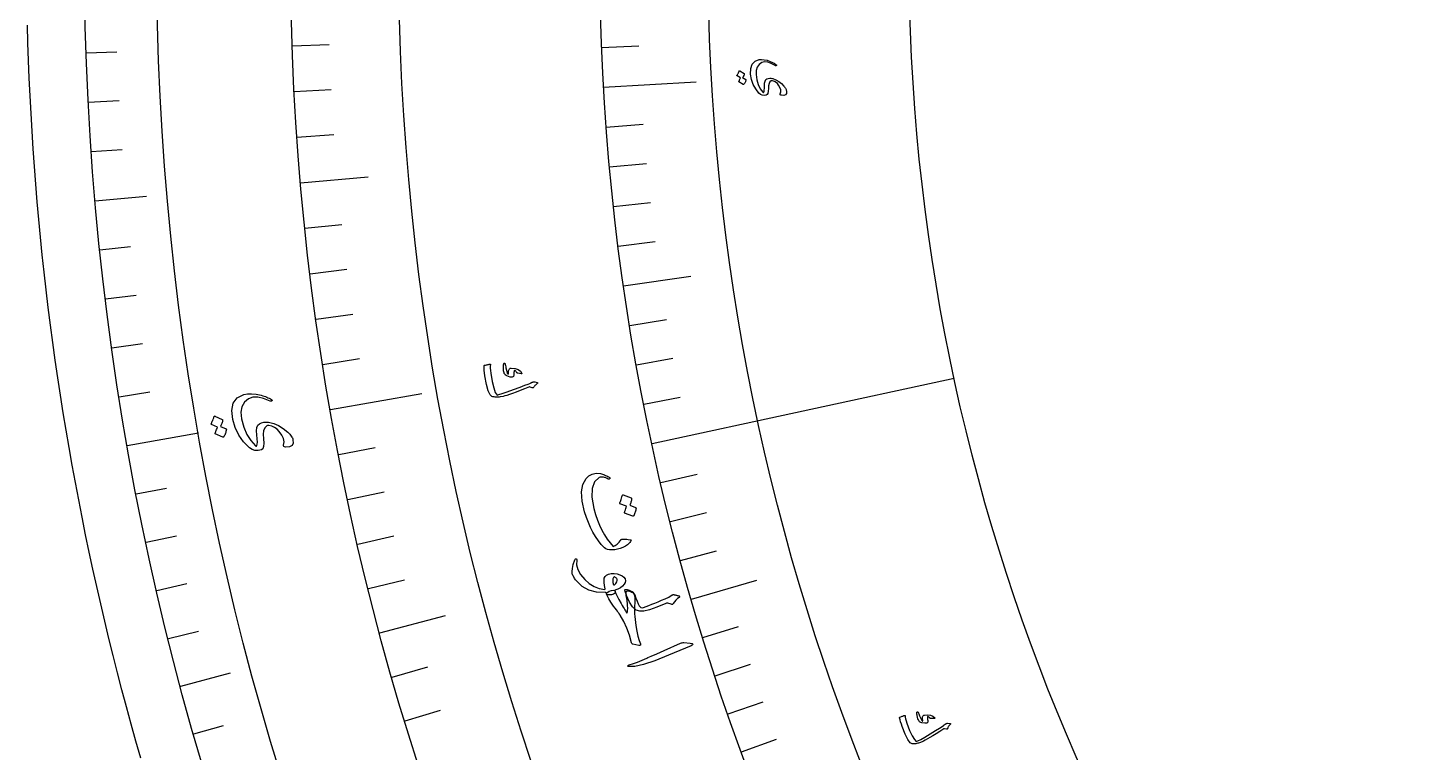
# Model space of a CAD drawing. Header units: millimetres. Extents: x -280 to 280, y -280 to 343.
# Drawn here: x -279.9 to -146.6, y -77.4 to -7.1 of the extents above; entities that cross this region are included whole.
import ezdxf

# ---------------------------------------------------------------- set-up
doc = ezdxf.new("R2010")
doc.units = ezdxf.units.MM
for name, color, linetype in [('CUT_OUTER', 1, 'Continuous'), ('ENGRAVE', 7, 'Continuous'), ('ENGRAVE_FINE', 8, 'Continuous'), ('TEXT', 5, 'Continuous')]:
    doc.layers.add(name, color=color, linetype=linetype)

msp = doc.modelspace()

# ---------------------------------------------------------------- linework, layer by layer
at = {"layer": 'CUT_OUTER'}
msp.add_lwpolyline([(-268.9205, -77.9855), (-269.394, -76.334), (-269.8573, -74.6796), (-270.3104, -73.0224), (-270.7534, -71.3624), (-271.1862, -69.6997), (-271.6088, -68.0345), (-272.0211, -66.3666), (-272.4232, -64.6963), (-272.815, -63.0235), (-273.1966, -61.3483), (-273.5679, -59.6709), (-273.9289, -57.9912), (-274.2795, -56.3093), (-274.6199, -54.6253), (-274.9499, -52.9392), (-275.2695, -51.2512), (-275.5788, -49.5612), (-275.8777, -47.8693), (-276.1663, -46.1757), (-276.4444, -44.4803), (-276.7121, -42.7832), (-276.9694, -41.0845), (-277.2163, -39.3843), (-277.4527, -37.6826), (-277.6787, -35.9795), (-277.8943, -34.275), (-278.0993, -32.5692), (-278.294, -30.8622), (-278.4781, -29.1541), (-278.6517, -27.4448), (-278.8149, -25.7345), (-278.9675, -24.0232), (-279.1097, -22.3111), (-279.2413, -20.5981), (-279.3625, -18.8843), (-279.4731, -17.1698), (-279.5732, -15.4547), (-279.6627, -13.7389), (-279.7418, -12.0227), (-279.8103, -10.306), (-279.8682, -8.5889), (-279.9157, -6.8715)], dxfattribs=at)
at = {"layer": 'ENGRAVE'}
for points in [[(-224.0282, -12.912), (-215.0431, -12.3942)], [(-253.4319, -22.1724), (-246.857, -21.5972)], [(-273.3558, -23.9155), (-268.3749, -23.4798)], [(-222.081, -32.1775), (-215.5492, -31.2311)], [(-219.3231, -47.4632), (-190.0018, -41.1178)], [(-250.5351, -44.1761), (-241.6718, -42.6133)], [(-270.2312, -47.6491), (-263.3376, -46.4335)], [(-215.5045, -62.5553), (-209.1661, -60.7154)], [(-245.7315, -65.8436), (-239.3564, -64.1354)], [(-265.05, -71.0199), (-260.2204, -69.7259)]]:
    msp.add_lwpolyline(points, dxfattribs=at)
for radius in [274.4, 274.4, 267.4, 254.4, 254.4, 243.9, 224.4, 224.4, 213.9, 194.4, 194.4]:
    msp.add_circle((0, 0), radius, dxfattribs=at)
at = {"layer": 'ENGRAVE_FINE'}
for points in [[(-254.245, -8.8784), (-250.6472, -8.7528)], [(-224.2175, -9.0495), (-220.6204, -8.9043)], [(-274.2328, -9.5764), (-271.2347, -9.4717)], [(-254.0514, -13.3143), (-250.4563, -13.1259)], [(-274.0239, -14.361), (-271.0281, -14.204)], [(-223.7723, -16.773), (-220.1823, -16.5039)], [(-253.7803, -17.746), (-250.1891, -17.4949)], [(-273.7316, -19.1412), (-270.7389, -18.9319)], [(-223.4496, -20.6312), (-219.8648, -20.3002)], [(-223.0601, -24.4854), (-219.4816, -24.0926)], [(-253.0064, -26.592), (-249.4261, -26.2157)], [(-222.6039, -28.3346), (-219.0327, -27.88)], [(-272.8968, -28.6826), (-269.9132, -28.369)], [(-252.5037, -31.0036), (-248.9306, -30.5648)], [(-272.3547, -33.4409), (-269.377, -33.0753)], [(-251.9242, -35.4056), (-248.3592, -34.9046)], [(-221.4914, -36.013), (-217.938, -35.4352)], [(-271.7296, -38.1891), (-268.7588, -37.7716)], [(-251.2679, -39.7969), (-247.7122, -39.2338)], [(-220.8351, -39.8399), (-217.2923, -39.2007)], [(-271.0217, -42.9256), (-268.0586, -42.4563)], [(-220.1123, -43.657), (-216.5811, -42.9566)], [(-249.726, -48.5418), (-246.1921, -47.8549)], [(-218.4675, -51.2573), (-214.9627, -50.435)], [(-269.3585, -52.358), (-266.4136, -51.7856)], [(-248.8407, -52.8927), (-245.3194, -52.1443)], [(-217.5458, -55.0381), (-214.0557, -54.1552)], [(-268.4037, -57.051), (-265.4693, -56.4272)], [(-247.8797, -57.2275), (-244.372, -56.4177)], [(-216.5581, -58.8045), (-213.0839, -57.8611)], [(-267.3671, -61.7266), (-264.444, -61.0517)], [(-246.8432, -61.5449), (-243.3502, -60.674)], [(-214.3854, -66.2893), (-210.946, -65.2258)], [(-266.2491, -66.3834), (-263.3383, -65.6576)], [(-244.545, -70.1221), (-241.0844, -69.1298)], [(-213.2009, -70.0053), (-209.7805, -68.8822)], [(-211.9513, -73.7022), (-208.551, -72.5198)], [(-243.2839, -74.3794), (-239.8412, -73.3268)], [(-263.7702, -75.6349), (-260.8864, -74.808)], [(-210.6368, -77.3789), (-207.2576, -76.1375)]]:
    msp.add_lwpolyline(points, dxfattribs=at)
at = {"layer": 'TEXT'}
for points in [[(-206.8807, -13.5533), (-206.8316, -13.3675), (-206.8422, -13.1645), (-206.9123, -12.944), (-207.0419, -12.7059), (-207.1606, -12.5569), (-207.2987, -12.435), (-207.4564, -12.3402), (-207.6336, -12.2726), (-207.6686, -12.2669), (-207.7045, -12.2683), (-207.7415, -12.2769), (-207.7794, -12.2925), (-207.8946, -12.3893), (-207.9764, -12.5451), (-208.0249, -12.7599), (-208.0397, -13.0337), (-208.0512, -13.3038), (-208.0904, -13.5021), (-208.1575, -13.6285), (-208.2526, -13.683), (-208.4578, -13.7018), (-208.6436, -13.6731), (-208.8098, -13.5968), (-208.9564, -13.4728), (-209.2695, -13.0683), (-209.5081, -12.6303), (-209.6721, -12.1592), (-209.7611, -11.6555), (-209.7531, -11.0995), (-209.6097, -10.6767), (-209.3317, -10.3876), (-208.9197, -10.2321), (-208.6904, -10.2131), (-208.4392, -10.2341), (-208.1663, -10.2951), (-207.8717, -10.3958), (-207.7893, -10.4318), (-207.7097, -10.469), (-207.6329, -10.5073), (-207.5588, -10.5469), (-207.4871, -10.5879), (-207.4175, -10.6307), (-207.3498, -10.6754), (-207.2842, -10.722), (-207.2567, -10.7473), (-207.2449, -10.7707), (-207.2487, -10.7921), (-207.2682, -10.8114), (-207.2931, -10.8229), (-207.3183, -10.8267), (-207.3439, -10.8228), (-207.37, -10.8111), (-207.7554, -10.5986), (-208.0993, -10.478), (-208.4017, -10.45), (-208.6627, -10.5149), (-208.9319, -10.6955), (-209.1151, -10.9505), (-209.2121, -11.2795), (-209.2225, -11.6825), (-209.1526, -12.1943), (-209.0205, -12.6508), (-208.8266, -13.0517), (-208.571, -13.3968), (-208.5499, -13.4171), (-208.5297, -13.424), (-208.5103, -13.4174), (-208.4918, -13.3974), (-208.46, -13.319), (-208.4374, -13.185), (-208.4239, -12.9956), (-208.4192, -12.7507), (-208.4039, -12.5009), (-208.3581, -12.3083), (-208.282, -12.173), (-208.1756, -12.0948), (-208.0475, -12.054), (-207.9117, -12.037), (-207.7682, -12.0435), (-207.617, -12.0736), (-207.3169, -12.1822), (-207.0372, -12.3403), (-206.7776, -12.5478), (-206.5381, -12.8045), (-206.4809, -12.8731), (-206.4307, -12.9399), (-206.3877, -13.0051), (-206.3519, -13.0686), (-206.3229, -13.13), (-206.3004, -13.1891), (-206.2844, -13.2457), (-206.2749, -13.2999), (-206.2811, -13.5148), (-206.3665, -13.6519), (-206.5312, -13.7114), (-206.7753, -13.693), (-206.8422, -13.6714), (-206.882, -13.6409), (-206.8949, -13.6015), (-206.8807, -13.5533)], [(-210.2296, -12.1683), (-210.2221, -12.175), (-210.2173, -12.1848), (-210.2152, -12.1975), (-210.2157, -12.2133), (-210.2332, -12.2707), (-210.2529, -12.3264), (-210.2748, -12.3806), (-210.2989, -12.433), (-210.3256, -12.4842), (-210.3551, -12.5345), (-210.3875, -12.5839), (-210.4228, -12.6324), (-210.4339, -12.642), (-210.4459, -12.6467), (-210.459, -12.6464), (-210.4731, -12.6412), (-210.9177, -12.392), (-210.9238, -12.3848), (-210.9245, -12.3737), (-210.9197, -12.3587), (-210.9095, -12.3398), (-210.8998, -12.3267), (-210.8868, -12.3054), (-210.8703, -12.2761), (-210.8503, -12.2387), (-210.8267, -12.1928), (-210.7989, -12.1381), (-210.767, -12.0745), (-210.7311, -12.0021), (-211.0759, -11.8033), (-211.0867, -11.7938), (-211.0898, -11.7811), (-211.0854, -11.765), (-211.0734, -11.7456), (-211.0631, -11.7289), (-211.0476, -11.7025), (-211.0269, -11.6665), (-211.0012, -11.6209), (-210.9703, -11.565), (-210.9344, -11.4981), (-210.8934, -11.4201), (-210.8474, -11.3311), (-210.8394, -11.3217), (-210.8311, -11.3173), (-210.8226, -11.3179), (-210.8138, -11.3236), (-210.3871, -11.5814), (-210.3797, -11.5881), (-210.3749, -11.5979), (-210.3728, -11.6107), (-210.3733, -11.6265), (-210.386, -11.6752), (-210.4012, -11.7226), (-210.419, -11.7687), (-210.4392, -11.8135), (-210.4617, -11.8571), (-210.486, -11.8993), (-210.5121, -11.9402), (-210.5401, -11.9798)], [(-230.4654, -41.6522), (-230.5247, -41.6978), (-230.5804, -41.7444), (-230.6323, -41.7919), (-230.6806, -41.8403), (-230.725, -41.89), (-230.7656, -41.9413), (-230.8023, -41.9942), (-230.8352, -42.0489), (-230.8552, -42.0712), (-230.8812, -42.0821), (-230.9132, -42.0817), (-230.9512, -42.07), (-231.1543, -41.9948), (-231.176, -41.9878), (-231.1942, -41.9833), (-231.2088, -41.9813), (-231.2197, -41.9817), (-231.6971, -42.1711), (-232.129, -42.3393), (-232.5155, -42.4862), (-232.8565, -42.6118), (-233.1518, -42.7153), (-233.4011, -42.7964), (-233.6044, -42.855), (-233.7618, -42.8909), (-234.061, -42.9458), (-234.1569, -42.9579), (-234.2539, -42.9654), (-234.3522, -42.9685), (-234.4517, -42.9669), (-234.5526, -42.9605), (-234.6547, -42.9487), (-234.7583, -42.9317), (-234.8632, -42.9093), (-235.0415, -42.7509), (-235.2134, -42.3613), (-235.3776, -41.7402), (-235.5324, -40.8876), (-235.5693, -40.6193), (-235.5964, -40.37), (-235.6138, -40.1395), (-235.6214, -39.928), (-235.6165, -39.9079), (-235.6069, -39.8924), (-235.5926, -39.8817), (-235.5735, -39.8757), (-235.4807, -39.8542), (-235.3961, -39.8354), (-235.3198, -39.8191), (-235.2516, -39.8054), (-235.191, -39.7941), (-235.137, -39.7852), (-235.0897, -39.7786), (-235.0491, -39.7743), (-235.026, -39.7731), (-235.0121, -39.779), (-235.0071, -39.792), (-235.0112, -39.812), (-235.0301, -39.9628), (-235.0304, -40.153), (-235.0119, -40.3827), (-234.9745, -40.6518), (-234.8345, -41.4507), (-234.6856, -42.0686), (-234.5291, -42.5055), (-234.3662, -42.7616), (-234.1803, -42.7273), (-233.8493, -42.6279), (-233.3731, -42.4636), (-232.7516, -42.2348), (-232.1301, -42.0011), (-231.6603, -41.8229), (-231.3422, -41.6996), (-231.1759, -41.631), (-231.1306, -41.6108), (-231.0883, -41.5919), (-231.0489, -41.5743), (-231.0124, -41.558), (-230.9792, -41.5431), (-230.9496, -41.5296), (-230.9238, -41.5176), (-230.9017, -41.507), (-230.8528, -41.4873), (-230.8045, -41.4771), (-230.7569, -41.4763), (-230.71, -41.485), (-230.4572, -41.5575), (-230.4399, -41.5641), (-230.4277, -41.5724), (-230.4208, -41.5824), (-230.4191, -41.5941), (-230.4245, -41.6098), (-230.434, -41.6248), (-230.4477, -41.6389), (-230.4654, -41.6522)], [(-231.9529, -40.6655), (-231.9525, -40.6771), (-231.9553, -40.6878), (-231.9615, -40.6974), (-231.971, -40.7061), (-231.9802, -40.7101), (-231.9904, -40.7126), (-232.0016, -40.7138), (-232.0138, -40.7136), (-232.3603, -40.6432), (-232.3959, -40.6334), (-232.424, -40.6215), (-232.4446, -40.6075), (-232.4576, -40.5914), (-232.4927, -40.519), (-232.5327, -40.4591), (-232.5775, -40.4118), (-232.6273, -40.377), (-232.6509, -40.3725), (-232.6727, -40.388), (-232.6925, -40.4235), (-232.7104, -40.4791), (-232.7163, -40.5151), (-232.7213, -40.5522), (-232.7253, -40.5902), (-232.7284, -40.6293), (-232.7303, -40.6697), (-232.7312, -40.7119), (-232.731, -40.7559), (-232.7297, -40.8017), (-232.7672, -40.9672), (-232.8912, -41.0399), (-233.1016, -41.0198), (-233.3985, -40.9064), (-233.49, -40.8541), (-233.5637, -40.8002), (-233.6194, -40.7448), (-233.6574, -40.6878), (-233.6833, -40.6224), (-233.7053, -40.5296), (-233.7234, -40.4094), (-233.7374, -40.2618), (-233.743, -40.1862), (-233.7455, -40.114), (-233.7451, -40.0453), (-233.7417, -39.9799), (-233.7365, -39.9182), (-233.7306, -39.8603), (-233.7241, -39.8062), (-233.7169, -39.756), (-233.7055, -39.7238), (-233.6903, -39.6996), (-233.6714, -39.6835), (-233.6487, -39.6753), (-233.624, -39.6751), (-233.6048, -39.6836), (-233.5913, -39.7009), (-233.5833, -39.727), (-233.5631, -39.8109), (-233.5416, -39.9065), (-233.519, -40.0136), (-233.4951, -40.1322), (-233.4502, -40.3535), (-233.4068, -40.5249), (-233.3648, -40.6462), (-233.3244, -40.7176), (-233.3154, -40.7263), (-233.3049, -40.7299), (-233.2929, -40.7286), (-233.2794, -40.7223), (-233.2716, -40.7155), (-233.2653, -40.7042), (-233.2605, -40.6885), (-233.2573, -40.6683), (-233.2452, -40.4843), (-233.2366, -40.4068), (-233.22, -40.3388), (-233.1954, -40.2805), (-233.1629, -40.2318), (-233.1223, -40.1884), (-233.0777, -40.1592), (-233.0291, -40.1441), (-232.9765, -40.1433), (-232.6116, -40.1945), (-232.3195, -40.2986), (-232.0999, -40.4556), (-231.9529, -40.6655)], [(-255.0721, -47.6173), (-255.0294, -47.313), (-255.0846, -46.9927), (-255.2377, -46.656), (-255.4885, -46.3024), (-255.7051, -46.0881), (-255.9475, -45.9204), (-256.2157, -45.7994), (-256.51, -45.7252), (-256.5666, -45.7227), (-256.6235, -45.7316), (-256.6806, -45.7522), (-256.738, -45.7842), (-256.9028, -45.9596), (-257.0036, -46.2226), (-257.0401, -46.5732), (-257.012, -47.0114), (-256.9791, -47.4431), (-257.0037, -47.7657), (-257.0863, -47.9794), (-257.2269, -48.0842), (-257.5494, -48.1531), (-257.85, -48.1428), (-258.1286, -48.0529), (-258.3851, -47.8834), (-258.9594, -47.2986), (-259.4213, -46.6458), (-259.7705, -45.9259), (-260.0062, -45.1397), (-260.0969, -44.2522), (-259.9472, -43.552), (-259.5586, -43.0405), (-258.9322, -42.7175), (-258.5711, -42.6452), (-258.1681, -42.6328), (-257.7232, -42.6799), (-257.2363, -42.786), (-257.0988, -42.8282), (-256.9655, -42.8727), (-256.8363, -42.9195), (-256.7113, -42.9687), (-256.5899, -43.0207), (-256.4713, -43.076), (-256.3555, -43.1346), (-256.2426, -43.1964), (-256.1943, -43.2317), (-256.1712, -43.2666), (-256.1734, -43.3013), (-256.2008, -43.3356), (-256.2382, -43.3585), (-256.2776, -43.3692), (-256.3191, -43.3676), (-256.3626, -43.3538), (-257.0143, -43.087), (-257.583, -42.9585), (-258.0688, -42.9694), (-258.4717, -43.1205), (-258.8663, -43.4575), (-259.1105, -43.8971), (-259.2036, -44.4391), (-259.1452, -45.0828), (-258.9385, -45.8848), (-258.6427, -46.5869), (-258.2587, -47.1885), (-257.7873, -47.6894), (-257.7499, -47.7177), (-257.7164, -47.7248), (-257.6869, -47.7107), (-257.6613, -47.6753), (-257.6257, -47.5445), (-257.6152, -47.3272), (-257.6295, -47.0233), (-257.6684, -46.6328), (-257.6912, -46.2326), (-257.6546, -45.9177), (-257.5589, -45.6881), (-257.4045, -45.5439), (-257.2086, -45.4552), (-256.9961, -45.4027), (-256.7668, -45.3863), (-256.5208, -45.4059), (-256.0237, -45.5223), (-255.5496, -45.7209), (-255.0983, -46.0015), (-254.6695, -46.3638), (-254.5656, -46.4618), (-254.4733, -46.5584), (-254.3927, -46.6537), (-254.3238, -46.7476), (-254.2662, -46.8396), (-254.2192, -46.929), (-254.1831, -47.0158), (-254.1578, -47.1), (-254.1269, -47.4419), (-254.2365, -47.6758), (-254.4869, -47.8015), (-254.8782, -47.819), (-254.9885, -47.7973), (-255.0576, -47.7565), (-255.0855, -47.6964), (-255.0721, -47.6173)], [(-260.6547, -46.0444), (-260.6416, -46.0537), (-260.6321, -46.0683), (-260.6263, -46.0883), (-260.6241, -46.1135), (-260.6412, -46.2083), (-260.662, -46.3009), (-260.6867, -46.3913), (-260.7151, -46.4795), (-260.7478, -46.5661), (-260.7853, -46.6518), (-260.8274, -46.7367), (-260.8743, -46.8207), (-260.8901, -46.8381), (-260.9084, -46.8478), (-260.9293, -46.8498), (-260.9527, -46.8441), (-261.7062, -46.5297), (-261.7172, -46.5194), (-261.7203, -46.5018), (-261.7155, -46.4769), (-261.7029, -46.4448), (-261.69, -46.4221), (-261.6732, -46.3858), (-261.6525, -46.3359), (-261.6279, -46.2724), (-261.599, -46.1948), (-261.5651, -46.1023), (-261.5264, -45.9949), (-261.4828, -45.8727), (-262.0681, -45.6194), (-262.087, -45.6063), (-262.0944, -45.5865), (-262.0904, -45.5601), (-262.075, -45.527), (-262.0616, -45.4983), (-262.0419, -45.4533), (-262.0159, -45.3921), (-261.9835, -45.3145), (-261.9449, -45.2195), (-261.9003, -45.106), (-261.8497, -44.974), (-261.793, -44.8234), (-261.7821, -44.807), (-261.7698, -44.7984), (-261.7562, -44.7979), (-261.7412, -44.8052), (-261.0149, -45.1377), (-261.0018, -45.147), (-260.9924, -45.1617), (-260.9867, -45.1817), (-260.9846, -45.207), (-260.9956, -45.287), (-261.011, -45.3654), (-261.0305, -45.4423), (-261.0544, -45.5176), (-261.0819, -45.5912), (-261.1126, -45.6631), (-261.1465, -45.7332), (-261.1835, -45.8015)], [(-221.402, -56.9733), (-221.4645, -57.0555), (-221.5364, -57.1346), (-221.6177, -57.2106), (-221.7085, -57.2836), (-221.8082, -57.3534), (-221.9162, -57.4199), (-222.0324, -57.4829), (-222.157, -57.5427), (-222.4119, -57.6445), (-222.6711, -57.7204), (-222.9345, -57.7701), (-223.2023, -57.7936), (-223.4479, -57.7877), (-223.6543, -57.7516), (-223.8213, -57.6853), (-223.9489, -57.5889), (-224.2503, -57.2558), (-224.5351, -56.8929), (-224.8031, -56.5002), (-225.0541, -56.0776), (-225.2869, -55.6251), (-225.5, -55.1424), (-225.6933, -54.6296), (-225.8665, -54.0868), (-226.1018, -53.0477), (-226.1561, -52.163), (-226.0313, -51.4344), (-225.729, -50.8628), (-225.4519, -50.5944), (-225.1262, -50.4265), (-224.7523, -50.3587), (-224.3303, -50.3905), (-224.236, -50.412), (-224.1385, -50.4394), (-224.0379, -50.4728), (-223.934, -50.5122), (-223.8269, -50.5576), (-223.7166, -50.6089), (-223.6031, -50.6661), (-223.4864, -50.7293), (-223.4524, -50.7515), (-223.4287, -50.7774), (-223.4153, -50.8067), (-223.4121, -50.8396), (-223.4154, -50.863), (-223.4265, -50.8845), (-223.4454, -50.9041), (-223.4721, -50.9218), (-223.4984, -50.9333), (-223.5254, -50.9364), (-223.5531, -50.9311), (-223.5814, -50.9174), (-223.6949, -50.8593), (-223.81, -50.8101), (-223.9268, -50.7698), (-224.0452, -50.7384), (-224.155, -50.7234), (-224.2573, -50.7251), (-224.3522, -50.7434), (-224.4396, -50.7786), (-224.9026, -51.1911), (-225.1478, -51.8268), (-225.1733, -52.6852), (-224.9766, -53.7647), (-224.8133, -54.345), (-224.6291, -54.891), (-224.4241, -55.4025), (-224.1986, -55.8793), (-223.9527, -56.3221), (-223.6863, -56.7311), (-223.3998, -57.1065), (-223.0933, -57.4482), (-222.9114, -57.3605), (-222.7212, -57.2188), (-222.5224, -57.0233), (-222.315, -56.774), (-222.2921, -56.762), (-222.2465, -56.7516), (-222.1782, -56.7428), (-222.0871, -56.7356), (-222.0774, -56.7374), (-222.0691, -56.7383), (-222.0623, -56.7384), (-222.0569, -56.7377), (-221.9307, -56.7374), (-221.7869, -56.7474), (-221.6257, -56.7677), (-221.447, -56.7981), (-221.3901, -56.8173), (-221.3636, -56.8529), (-221.3676, -56.9049), (-221.402, -56.9733)], [(-220.9149, -53.6605), (-220.9005, -53.6692), (-220.8896, -53.6836), (-220.8822, -53.7037), (-220.8784, -53.7296), (-220.8907, -53.8285), (-220.9072, -53.9255), (-220.9278, -54.0204), (-220.9526, -54.1133), (-220.9821, -54.205), (-221.0165, -54.2961), (-221.056, -54.3867), (-221.1006, -54.4767), (-221.1162, -54.4958), (-221.135, -54.5072), (-221.157, -54.5108), (-221.1821, -54.5066), (-221.9992, -54.2374), (-222.0115, -54.2275), (-222.0159, -54.2096), (-222.0123, -54.1836), (-222.0009, -54.1496), (-221.9886, -54.1252), (-221.973, -54.0865), (-221.9541, -54.0335), (-221.9319, -53.9663), (-221.9059, -53.8841), (-221.8756, -53.7862), (-221.8411, -53.6727), (-221.8023, -53.5435), (-222.4374, -53.3244), (-222.4582, -53.3122), (-222.4673, -53.2924), (-222.4646, -53.2648), (-222.4502, -53.2295), (-222.4378, -53.199), (-222.4196, -53.1512), (-222.3957, -53.0861), (-222.366, -53.0038), (-222.3308, -52.903), (-222.2904, -52.7827), (-222.2446, -52.6429), (-222.1935, -52.4836), (-222.1829, -52.4658), (-222.1704, -52.4562), (-222.156, -52.4546), (-222.1397, -52.4611), (-221.3507, -52.752), (-221.3363, -52.7607), (-221.3254, -52.7752), (-221.3181, -52.7954), (-221.3144, -52.8213), (-221.3213, -52.9046), (-221.3329, -52.9865), (-221.349, -53.0671), (-221.3698, -53.1465), (-221.3946, -53.2244), (-221.4228, -53.3007), (-221.4545, -53.3754), (-221.4896, -53.4485)], [(-223.8888, -61.909), (-224.7107, -61.9002), (-225.4498, -61.7068), (-226.1057, -61.328), (-226.6773, -60.7633), (-226.7421, -60.6801), (-226.8025, -60.5969), (-226.8586, -60.5138), (-226.9102, -60.4308), (-226.9567, -60.3483), (-226.9973, -60.2667), (-227.032, -60.1861), (-227.0608, -60.1064), (-227.0862, -59.8956), (-227.0533, -59.5987), (-226.9618, -59.2161), (-226.8114, -58.7482), (-226.7859, -58.6957), (-226.7571, -58.6611), (-226.7248, -58.6446), (-226.6891, -58.646), (-226.6578, -58.6619), (-226.6385, -58.6883), (-226.6314, -58.7255), (-226.6363, -58.7734), (-226.6606, -59.2252), (-226.5373, -59.6928), (-226.2662, -60.1754), (-225.8473, -60.6719), (-225.4126, -61.0512), (-224.9447, -61.3345), (-224.4439, -61.5219), (-223.9104, -61.6139), (-223.8941, -61.6076), (-223.8823, -61.5987), (-223.8749, -61.5872), (-223.8719, -61.5732), (-223.9414, -61.247), (-223.979, -60.9634), (-223.9847, -60.7227), (-223.9588, -60.5248), (-223.8813, -60.3563), (-223.7458, -60.2273), (-223.5525, -60.1378), (-223.3014, -60.0877), (-223.2672, -60.0841), (-223.2322, -60.0816), (-223.1963, -60.08), (-223.1595, -60.0794), (-223.1212, -60.0797), (-223.0809, -60.0807), (-223.0385, -60.0823), (-222.9941, -60.0847), (-222.7, -60.1224), (-222.4448, -60.1952), (-222.2286, -60.3031), (-222.0511, -60.4461), (-221.9308, -60.6089), (-221.8863, -60.7762), (-221.9175, -60.9481), (-222.0245, -61.1248), (-222.1927, -61.3), (-222.4012, -61.4553), (-222.65, -61.5908), (-222.9391, -61.7064), (-222.9338, -61.7246), (-222.928, -61.7421), (-222.9218, -61.7588), (-222.9152, -61.7748), (-222.9086, -61.7907), (-222.9024, -61.8075), (-222.8967, -61.8249), (-222.8913, -61.8431), (-222.8872, -61.9095), (-222.9135, -61.9693), (-222.9703, -62.0226), (-223.0575, -62.0694), (-223.1574, -62.1066), (-223.2613, -62.1336), (-223.3693, -62.1505), (-223.4813, -62.1572), (-223.5826, -62.1534), (-223.6583, -62.1387), (-223.7084, -62.1131), (-223.7328, -62.0766), (-223.7819, -61.8995), (-223.799, -61.903), (-223.8225, -61.9057), (-223.8524, -61.9077), (-223.8888, -61.909)], [(-222.9756, -61.1769), (-222.8328, -61.0329), (-222.7422, -60.8934), (-222.7039, -60.7584), (-222.7178, -60.6276), (-222.7578, -60.5582), (-222.8072, -60.5), (-222.8659, -60.453), (-222.934, -60.4173), (-222.9674, -60.4089), (-222.9993, -60.415), (-223.0297, -60.4357), (-223.0587, -60.471), (-223.1166, -60.5896), (-223.1362, -60.744), (-223.1172, -60.9342), (-223.0598, -61.16), (-223.0488, -61.182), (-223.0311, -61.1921), (-223.0067, -61.1904), (-222.9756, -61.1769)], [(-220.9909, -62.9647), (-221.012, -63.2096), (-221.0233, -63.4619), (-221.0248, -63.7215), (-221.0164, -63.9884), (-220.9989, -64.2615), (-220.9734, -64.54), (-220.9397, -64.8236), (-220.8979, -65.1125), (-220.8033, -65.6667), (-220.6968, -66.1513), (-220.5789, -66.5661), (-220.45, -66.9113), (-220.4385, -66.9491), (-220.4383, -66.9829), (-220.4493, -67.0126), (-220.4716, -67.0382), (-220.5014, -67.0579), (-220.5347, -67.0699), (-220.5716, -67.0742), (-220.6121, -67.0709), (-221.1826, -66.9425), (-221.2298, -66.9272), (-221.2657, -66.8997), (-221.2902, -66.86), (-221.3034, -66.808), (-221.5117, -66.0682), (-221.7658, -65.3758), (-222.0662, -64.7305), (-222.4134, -64.1319), (-222.4332, -64.0987), (-222.4702, -64.0429), (-222.5243, -63.9644), (-222.5955, -63.8632), (-222.6838, -63.7392), (-222.789, -63.5924), (-222.9113, -63.4227), (-223.0505, -63.2302), (-223.3136, -62.8547), (-223.5153, -62.5355), (-223.6558, -62.2729), (-223.7354, -62.0673), (-223.7306, -62.0083), (-223.6852, -61.943), (-223.5992, -61.8716), (-223.4725, -61.7939), (-223.2556, -61.7096), (-223.088, -61.6901), (-222.9697, -61.7355), (-222.9005, -61.8457), (-222.8313, -62.0233), (-222.7124, -62.2708), (-222.5437, -62.588), (-222.3249, -62.9745), (-222.2134, -63.1688), (-222.1154, -63.3388), (-222.0311, -63.4845), (-221.9604, -63.6059), (-221.9037, -63.7025), (-221.8611, -63.7737), (-221.8326, -63.8196), (-221.8183, -63.8402), (-221.8114, -63.8476), (-221.8055, -63.8541), (-221.8005, -63.8595), (-221.7965, -63.8639), (-221.7931, -63.868), (-221.7903, -63.8722), (-221.7881, -63.8766), (-221.7865, -63.8811), (-221.7645, -63.9054), (-221.7475, -63.9124), (-221.7355, -63.902), (-221.7285, -63.8744), (-221.7099, -63.7559), (-221.6969, -63.6328), (-221.6895, -63.5052), (-221.6877, -63.3729), (-221.691, -63.2359), (-221.6987, -63.094), (-221.7108, -62.9471), (-221.7274, -62.7952), (-221.7463, -62.6469), (-221.768, -62.5013), (-221.7927, -62.3584), (-221.8202, -62.2181), (-221.8509, -62.0819), (-221.885, -61.951), (-221.9225, -61.8255), (-221.9635, -61.7052), (-221.9683, -61.6723), (-221.9621, -61.6475), (-221.9449, -61.6309), (-221.9167, -61.6225), (-221.8621, -61.6241), (-221.8077, -61.6295), (-221.7535, -61.6387), (-221.6994, -61.6517), (-221.6446, -61.6675), (-221.588, -61.6853), (-221.5296, -61.7051), (-221.4693, -61.7269), (-221.3521, -61.7787), (-221.2569, -61.8365), (-221.1836, -61.9005), (-221.1322, -61.9705), (-221.05, -62.1611), (-220.9992, -62.3902), (-220.9795, -62.658), (-220.9909, -62.9647)], [(-220.1556, -63.3716), (-219.8963, -63.275), (-219.6243, -63.1704), (-219.3396, -63.0579), (-219.0422, -62.9375), (-218.7311, -62.8084), (-218.4052, -62.6696), (-218.0647, -62.5212), (-217.7094, -62.3632), (-217.3622, -62.1462), (-217.3129, -62.1309), (-217.264, -62.123), (-217.2155, -62.1226), (-217.1673, -62.1296), (-217.1421, -62.1349), (-217.1085, -62.1434), (-217.0665, -62.1549), (-217.0162, -62.1695), (-216.957, -62.1865), (-216.8887, -62.2051), (-216.8111, -62.2253), (-216.7243, -62.2471), (-216.6957, -62.2554), (-216.6731, -62.269), (-216.6564, -62.288), (-216.6456, -62.3124), (-216.6443, -62.3346), (-216.6531, -62.3561), (-216.6721, -62.3768), (-216.7012, -62.3968), (-216.8649, -62.5112), (-217.0156, -62.6489), (-217.1533, -62.8099), (-217.2778, -62.9943), (-217.3139, -63.0422), (-217.3562, -63.0686), (-217.4048, -63.0734), (-217.4595, -63.0568), (-217.782, -62.9438), (-217.8192, -62.938), (-217.8652, -62.9409), (-217.92, -62.9524), (-217.9835, -62.9726), (-218.8565, -63.3347), (-219.5697, -63.5844), (-220.1234, -63.7212), (-220.5175, -63.7444), (-220.8784, -63.6208), (-221.2109, -63.3213), (-221.5142, -62.8458), (-221.7872, -62.1939), (-221.8434, -61.9394), (-221.7993, -61.7939), (-221.6551, -61.7575), (-221.4107, -61.8298), (-221.3769, -61.8449), (-221.3439, -61.8596), (-221.3115, -61.8738), (-221.2799, -61.8877), (-221.2491, -61.9011), (-221.219, -61.9141), (-221.1896, -61.9267), (-221.161, -61.9388), (-221.1036, -61.9724), (-221.0564, -62.0188), (-221.0192, -62.0779), (-220.9922, -62.1497), (-220.8887, -62.477), (-220.7842, -62.7616), (-220.6791, -63.0038), (-220.5733, -63.2034), (-220.4934, -63.3104), (-220.3971, -63.374), (-220.2845, -63.3944), (-220.1556, -63.3716)], [(-215.6322, -66.8444), (-215.436, -66.8776), (-215.355, -66.9281), (-215.3891, -66.9959), (-215.5385, -67.0811), (-217.7185, -67.9884), (-219.0569, -68.5435), (-220.1484, -68.9158), (-220.9933, -69.1039), (-221.5918, -69.1068), (-221.646, -69.0902), (-221.6785, -69.0705), (-221.6893, -69.0479), (-221.6784, -69.0224), (-221.6565, -68.9979), (-221.6252, -68.9754), (-221.5844, -68.9552), (-221.5342, -68.937), (-221.1373, -68.8135), (-220.722, -68.6641), (-220.2884, -68.489), (-219.8364, -68.2882), (-219.7176, -68.2381), (-219.3977, -68.0993), (-218.8766, -67.872), (-218.1543, -67.5565), (-216.5564, -66.8442), (-216.4695, -66.8125), (-216.3867, -66.7919), (-216.308, -66.7824), (-216.2335, -66.784)], [(-190.404, -74.7068), (-190.4489, -74.7579), (-190.4903, -74.8093), (-190.5283, -74.8608), (-190.5628, -74.9124), (-190.5936, -74.9645), (-190.6208, -75.0174), (-190.6442, -75.0711), (-190.6639, -75.1256), (-190.6778, -75.149), (-190.6991, -75.1633), (-190.7277, -75.1686), (-190.7637, -75.1649), (-190.958, -75.1336), (-190.9786, -75.1313), (-190.9956, -75.1305), (-191.009, -75.1312), (-191.0187, -75.1336), (-191.4111, -75.3866), (-191.7666, -75.6127), (-192.0854, -75.8118), (-192.3674, -75.9839), (-192.6125, -76.1283), (-192.8205, -76.2446), (-192.9915, -76.3327), (-193.1255, -76.3925), (-193.3827, -76.4942), (-193.466, -76.5219), (-193.5513, -76.5457), (-193.6384, -76.5657), (-193.7274, -76.5819), (-193.8185, -76.5939), (-193.9117, -76.6015), (-194.007, -76.6045), (-194.1045, -76.603), (-194.2915, -76.4932), (-194.5135, -76.176), (-194.7694, -75.6509), (-195.0576, -74.9175), (-195.1378, -74.6847), (-195.2059, -74.4671), (-195.2618, -74.2645), (-195.3058, -74.0772), (-195.3051, -74.0584), (-195.2992, -74.0429), (-195.2883, -74.0308), (-195.2724, -74.0221), (-195.1934, -73.9866), (-195.1213, -73.9549), (-195.056, -73.927), (-194.9976, -73.9028), (-194.9455, -73.8821), (-194.8989, -73.8646), (-194.8579, -73.8504), (-194.8224, -73.8394), (-194.8021, -73.8344), (-194.7886, -73.8372), (-194.7819, -73.8479), (-194.782, -73.8664), (-194.7724, -74.0042), (-194.7391, -74.1739), (-194.6822, -74.3756), (-194.6016, -74.609), (-194.336, -75.297), (-194.0943, -75.8219), (-193.8778, -76.184), (-193.6873, -76.3837), (-193.5276, -76.3203), (-193.25, -76.1733), (-192.8542, -75.9428), (-192.3403, -75.6292), (-191.8272, -75.3114), (-191.4395, -75.0696), (-191.1776, -74.9036), (-191.0413, -74.8132), (-191.0045, -74.7872), (-190.9701, -74.7629), (-190.938, -74.7402), (-190.9083, -74.7193), (-190.8814, -74.7001), (-190.8574, -74.6829), (-190.8365, -74.6676), (-190.8186, -74.6543), (-190.7785, -74.6281), (-190.7372, -74.6105), (-190.6949, -74.6014), (-190.6516, -74.6009), (-190.4133, -74.621), (-190.3967, -74.6238), (-190.3844, -74.629), (-190.3765, -74.6367), (-190.3729, -74.6468), (-190.375, -74.6618), (-190.3808, -74.6768), (-190.3905, -74.6918), (-190.404, -74.7068)], [(-191.9042, -74.0894), (-191.9018, -74.0996), (-191.9025, -74.1096), (-191.9063, -74.1193), (-191.9132, -74.1288), (-191.9207, -74.1339), (-191.9293, -74.138), (-191.9391, -74.141), (-191.9501, -74.143), (-192.2715, -74.1412), (-192.305, -74.1387), (-192.3321, -74.1331), (-192.3529, -74.1242), (-192.3674, -74.1122), (-192.4114, -74.0538), (-192.4576, -74.0074), (-192.5059, -73.9731), (-192.5564, -73.9509), (-192.5783, -73.9511), (-192.5949, -73.9687), (-192.6064, -74.0039), (-192.6126, -74.0565), (-192.6116, -74.0897), (-192.6095, -74.1236), (-192.6064, -74.1582), (-192.6022, -74.1936), (-192.5969, -74.23), (-192.5902, -74.2678), (-192.5823, -74.307), (-192.5731, -74.3476), (-192.5774, -74.5018), (-192.6751, -74.5884), (-192.8664, -74.6075), (-193.1511, -74.5587), (-193.2419, -74.5282), (-193.3171, -74.4931), (-193.3766, -74.4535), (-193.4204, -74.4093), (-193.4551, -74.3556), (-193.4911, -74.2767), (-193.5283, -74.1727), (-193.5668, -74.0436), (-193.585, -73.9771), (-193.6, -73.9132), (-193.6117, -73.8518), (-193.6202, -73.7929), (-193.6264, -73.737), (-193.6314, -73.6843), (-193.6351, -73.6349), (-193.6375, -73.5888), (-193.6329, -73.5581), (-193.6236, -73.5339), (-193.6096, -73.5162), (-193.5908, -73.5049), (-193.5688, -73.5003), (-193.5502, -73.5045), (-193.5351, -73.5176), (-193.5234, -73.5394), (-193.4906, -73.6108), (-193.4547, -73.6922), (-193.4156, -73.7838), (-193.3735, -73.8853), (-193.2945, -74.0748), (-193.2256, -74.22), (-193.1668, -74.3208), (-193.1182, -74.3773), (-193.1087, -74.3834), (-193.0987, -74.3849), (-193.0882, -74.3816), (-193.0773, -74.3736), (-193.0715, -74.3661), (-193.0679, -74.3549), (-193.0664, -74.3401), (-193.0671, -74.3215), (-193.0887, -74.1553), (-193.0946, -74.0847), (-193.0918, -74.0212), (-193.0801, -73.9648), (-193.0597, -73.9157), (-193.0311, -73.8698), (-192.9965, -73.8359), (-192.9558, -73.814), (-192.909, -73.8039), (-192.5746, -73.7854), (-192.2957, -73.8268), (-192.0723, -73.9281), (-191.9042, -74.0894)]]:
    msp.add_lwpolyline(points, close=True, dxfattribs=at)

doc.saveas('drawing.dxf')
